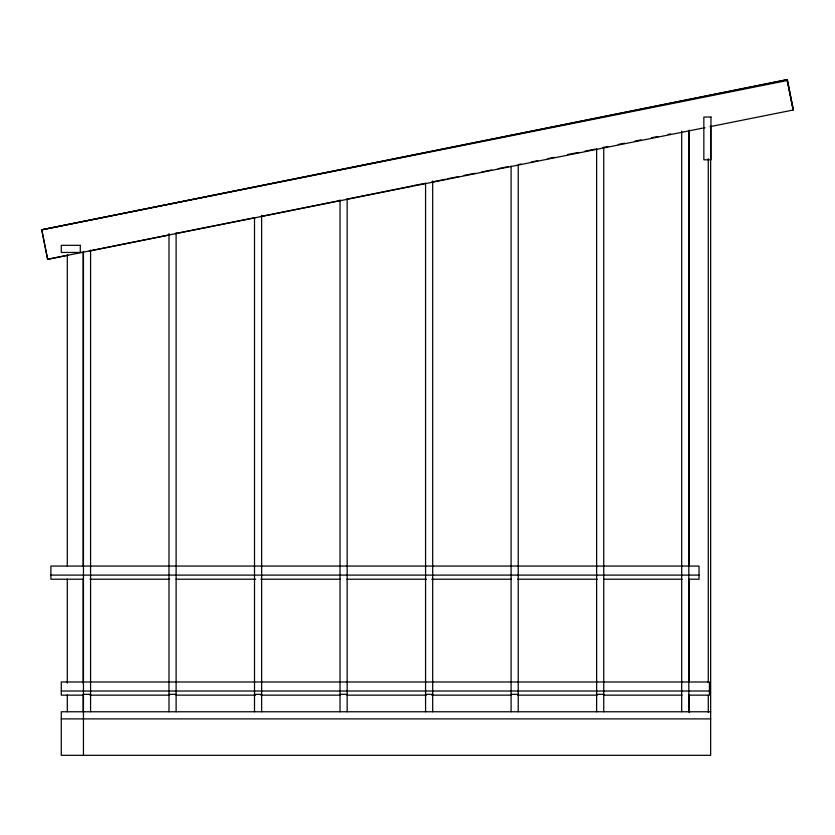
<?xml version="1.0" encoding="UTF-8"?>
<svg xmlns="http://www.w3.org/2000/svg" width="835" height="835" viewBox="0 0 835 835"><rect width="100%" height="100%" fill="white"/><g stroke="black" fill="none" stroke-linecap="round" stroke-linejoin="round"><path stroke-width="1.25" d="M48.43 259.299L47.616 259.299L41.75 229.792L786.57 79.68L787.384 79.68L793.25 109.187L792.446 109.187M787.384 79.68L41.75 229.792L47.658 259.299L704.876 127.692M47.616 259.299L68.063 255.176M89.314 251.064L168.524 235.094M175.381 233.549L255.395 217.591M260.499 216.557L338.436 200.849M347.381 199.043L412.532 185.913M414.285 185.401L425.307 183.345M431.695 182.051L445.754 179.222M447.497 178.711L458.53 176.644M464.103 175.36L475.136 173.294M481.524 172.01L491.742 169.954M498.13 168.66L508.348 166.603M518.577 164.547L521.123 164.025M531.352 161.969L537.74 160.685M547.958 158.619L554.346 157.335M567.591 154.506L578.624 152.44M585.011 151.156L595.23 149.1M602.891 147.555L608.005 146.522M618.224 144.465L624.611 143.171M634.83 141.115L641.217 139.821M651.436 137.765L657.823 136.481M668.052 134.414L670.599 133.903M41.75 229.792L787.196 80.515L793.104 110.022M709.99 126.669L793.25 110.001L787.332 80.494M80.703 252.452L83.135 252.452L83.135 566.036M50.893 575.096L699.031 575.096M83.5 579.219L50.893 579.219L50.893 566.057L699.031 566.057L699.031 579.219L688.604 579.219M90.023 579.219L169.568 579.219M176.091 579.219L255.646 579.219M260.854 579.219L340.409 579.219M346.932 579.219L426.476 579.219M431.695 579.219L511.25 579.219M517.763 579.219L597.317 579.219M603.841 579.219L682.08 579.219M61.279 691.015L709.416 691.015M83.448 694.334L90.577 694.334M168.983 694.334L176.112 694.334M254.508 694.334L261.637 694.334M340.033 694.334L347.162 694.334M425.568 694.334L432.687 694.334M511.093 694.334L518.222 694.334M596.618 694.334L603.747 694.334M83.448 695.148L61.279 695.148L61.279 681.986L709.416 681.986L709.416 695.148L688.551 695.148M89.971 695.148L169.515 695.148M176.039 695.148L255.593 695.148M260.802 695.148L340.356 695.148M346.88 695.148L426.424 695.148M431.643 695.148L511.197 695.148M517.71 695.148L597.265 695.148M603.788 695.148L682.028 695.148M710.658 711.764L61.279 711.764L61.279 755.32L710.658 755.32L710.658 126.252M61.279 718.893L710.658 718.893M708.278 158.723L708.278 682.414M708.278 695.44L708.278 712.38M689.272 130.062L689.272 566.474M689.272 579.5L689.272 682.414M689.272 695.44L689.272 712.38M688.823 131.095L688.823 711.764M681.694 131.095L681.694 711.764M603.747 147.346L603.747 711.764M596.618 148.651L596.618 711.764M518.222 164.902L518.222 711.764M511.093 166.207L511.093 711.764M432.687 181.018L432.687 711.764M425.568 183.147L425.568 711.764M347.162 198.626L347.162 711.764M340.033 199.93L340.033 711.764M261.637 215.315L261.637 711.764M254.508 217.82L254.508 711.764M176.112 232.788L176.112 711.764M168.983 233.581L168.983 711.764M90.577 250.114L90.577 711.764M83.448 251.408L83.448 755.32M83.135 579.041L83.135 683.145M83.135 694.856L83.135 711.764M67.301 255.051L67.301 566.036M67.301 579.041L67.301 683.145M67.301 694.856L67.301 711.764M710.971 117.036L703.842 117.036L703.842 159.798L710.971 159.798L710.971 117.036M80.285 245.323L61.279 245.323L61.279 252.452L80.285 252.452L80.285 245.323"/></g></svg>
